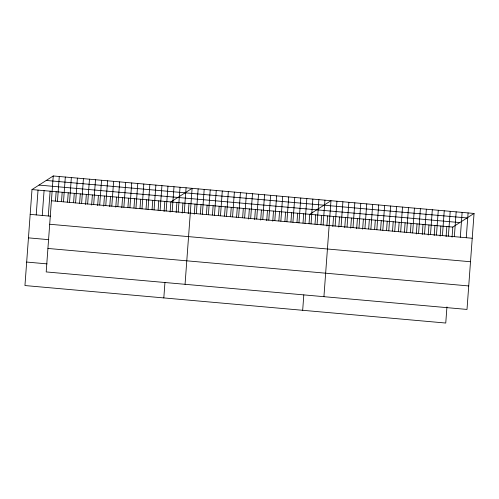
<?xml version="1.0" encoding="UTF-8"?>
<svg xmlns="http://www.w3.org/2000/svg" width="499" height="499" viewBox="0 0 499 499"><rect width="100%" height="100%" fill="white"/><g stroke="black" fill="none" stroke-linecap="round" stroke-linejoin="round"><path stroke-width="0.75" d="M53.243 175.96L46.195 271.93L467.002 309.43L474.05 213.453L53.243 175.96L31.998 189.57L24.95 285.547L445.757 323.04L446.942 306.891M36.215 214.913L38.036 190.113M42.253 215.449L44.074 190.649M48.291 215.992L50.112 191.186M55.464 201.028L56.15 191.722M57.46 201.297L59.281 176.496M61.502 201.565L62.188 192.265M63.498 201.839L65.319 177.033M67.54 202.101L68.226 192.801M69.536 202.376L71.357 177.575M73.578 202.638L74.264 193.338M75.574 202.912L77.395 178.112M79.615 203.18L80.302 193.874M81.611 203.449L83.433 178.648M85.597 204.49L86.339 194.417M87.649 203.991L89.471 179.185M91.635 205.027L92.377 194.953M93.687 204.528L95.509 179.727M97.673 205.569L98.409 195.489M99.725 205.064L101.547 180.264M103.711 206.106L104.447 196.026M105.763 205.6L107.584 180.8M109.749 206.642L110.485 196.569M111.801 206.143L113.622 181.337M115.787 207.179L116.523 197.105M117.839 206.68L119.66 181.879M121.825 207.721L122.561 197.641M123.877 207.216L125.698 182.416M127.919 207.484L128.599 198.178M129.915 207.752L131.736 182.952M133.957 208.021L134.636 198.721M135.953 208.295L137.774 183.489M139.994 208.557L140.674 199.257M141.99 208.832L143.812 184.025M146.032 209.093L146.712 199.793M148.028 209.368L149.85 184.568M152.07 209.636L152.75 200.33M154.066 209.904L155.888 185.104M158.108 210.173L158.788 200.872M160.104 210.447L161.926 185.64M164.084 211.482L164.826 201.409M166.136 210.983L167.957 186.177M163.815 297.922L164.944 282.509M170.122 212.025L170.864 201.945L192.109 188.329L185.06 284.305M172.174 211.52L173.995 186.72M176.159 212.562L176.902 202.482M178.212 212.056L180.033 187.256M182.197 213.098L182.94 203.024M184.25 212.599L186.071 187.792M188.235 213.634L188.978 203.561M194.273 214.177L195.015 204.097M196.325 213.672L198.147 188.872M200.367 213.94L201.053 204.634M202.363 214.208L204.185 189.408M206.405 214.476L207.091 205.176M208.401 214.751L210.222 189.944M212.443 215.013L213.129 205.713M214.439 215.287L216.26 190.481M218.481 215.549L219.167 206.249M220.477 215.824L222.298 191.023M224.519 216.086L225.205 206.786M226.515 216.36L228.336 191.56M230.557 216.628L231.243 207.328M232.553 216.903L234.374 192.096M236.595 217.165L237.274 207.865M238.591 217.439L240.412 192.633M242.633 217.701L243.312 208.401M244.629 217.976L246.45 193.175M248.614 219.017L249.35 208.938M250.666 218.512L252.488 193.712M254.652 219.554L255.388 209.48M256.704 219.055L258.526 194.248M260.69 220.09L261.426 210.017M262.742 219.591L264.564 194.785M266.728 220.627L267.464 210.553M268.78 220.128L270.601 195.327M272.766 221.169L273.502 211.089M274.818 220.664L276.639 195.864M278.86 220.932L279.54 211.632M280.856 221.207L282.677 196.4M284.898 221.469L285.578 212.169M286.894 221.743L288.715 196.937M290.936 222.005L291.616 212.705M292.932 222.28L294.753 197.479M296.974 222.542L297.654 213.241M298.97 222.816L300.791 198.016M303.012 223.084L303.691 213.784M305.008 223.359L306.829 198.552M302.681 310.291L303.81 294.878M309.043 223.621L309.729 214.321L330.974 200.704L323.926 296.68M311.039 223.895L312.861 199.089M315.006 224.151L315.692 214.851M317.077 224.431L318.898 199.631M320.969 224.681L321.649 215.381M323.115 224.968L324.936 200.168M326.876 225.991L327.612 215.911M332.833 226.521L333.575 216.441M335.116 226.041L336.937 201.234M338.796 227.051L339.538 216.978M341.079 226.571L342.9 201.764M344.759 227.581L345.495 217.508M347.042 227.101L348.863 202.301M350.716 228.112L351.458 218.038M352.999 227.631L354.82 202.831M356.679 228.642L357.421 218.568M358.962 228.162L360.783 203.361M362.642 229.178L363.384 219.098M364.925 228.692L366.746 203.891M368.661 228.929L369.341 219.629M370.882 229.228L372.703 204.422M374.624 229.465L375.304 220.159M376.845 229.758L378.666 204.952M380.581 229.995L381.267 220.695M382.808 230.288L384.629 205.482M386.544 230.526L387.23 221.225M388.771 230.819L390.592 206.018M392.507 231.056L393.187 221.756M394.728 231.349L396.549 206.549M398.464 231.586L399.15 222.286M400.691 231.879L402.512 207.079M404.427 232.116L405.113 222.816M406.654 232.415L408.475 207.609M410.39 232.653L411.07 223.346M412.617 232.946L414.438 208.139M416.297 233.956L417.033 223.883M418.574 233.476L420.395 208.669M422.254 234.486L422.996 224.413M424.537 234.006L426.358 209.206M428.217 235.017L428.959 224.943M430.5 234.536L432.321 209.736M434.18 235.547L434.916 225.473M436.463 235.066L438.284 210.266M440.143 236.083L440.879 226.003M442.42 235.597L444.241 210.796M446.1 236.613L446.842 226.534M448.383 236.133L450.204 211.327M452.063 237.144L452.805 227.07L474.05 213.453M454.346 236.663L456.167 211.857M460.309 237.193L462.13 212.393M466.266 237.724L468.087 212.923M46.232 180.451L467.039 217.944M39.009 185.079L459.816 222.573M31.998 189.57L452.805 227.07M51.422 200.76L472.229 238.254M30.177 214.377L50.555 216.192M49.7 224.251L470.501 261.744M28.449 237.861L48.827 239.676M47.923 248.446L468.729 285.939M26.678 262.062L47.049 263.877"/></g></svg>
